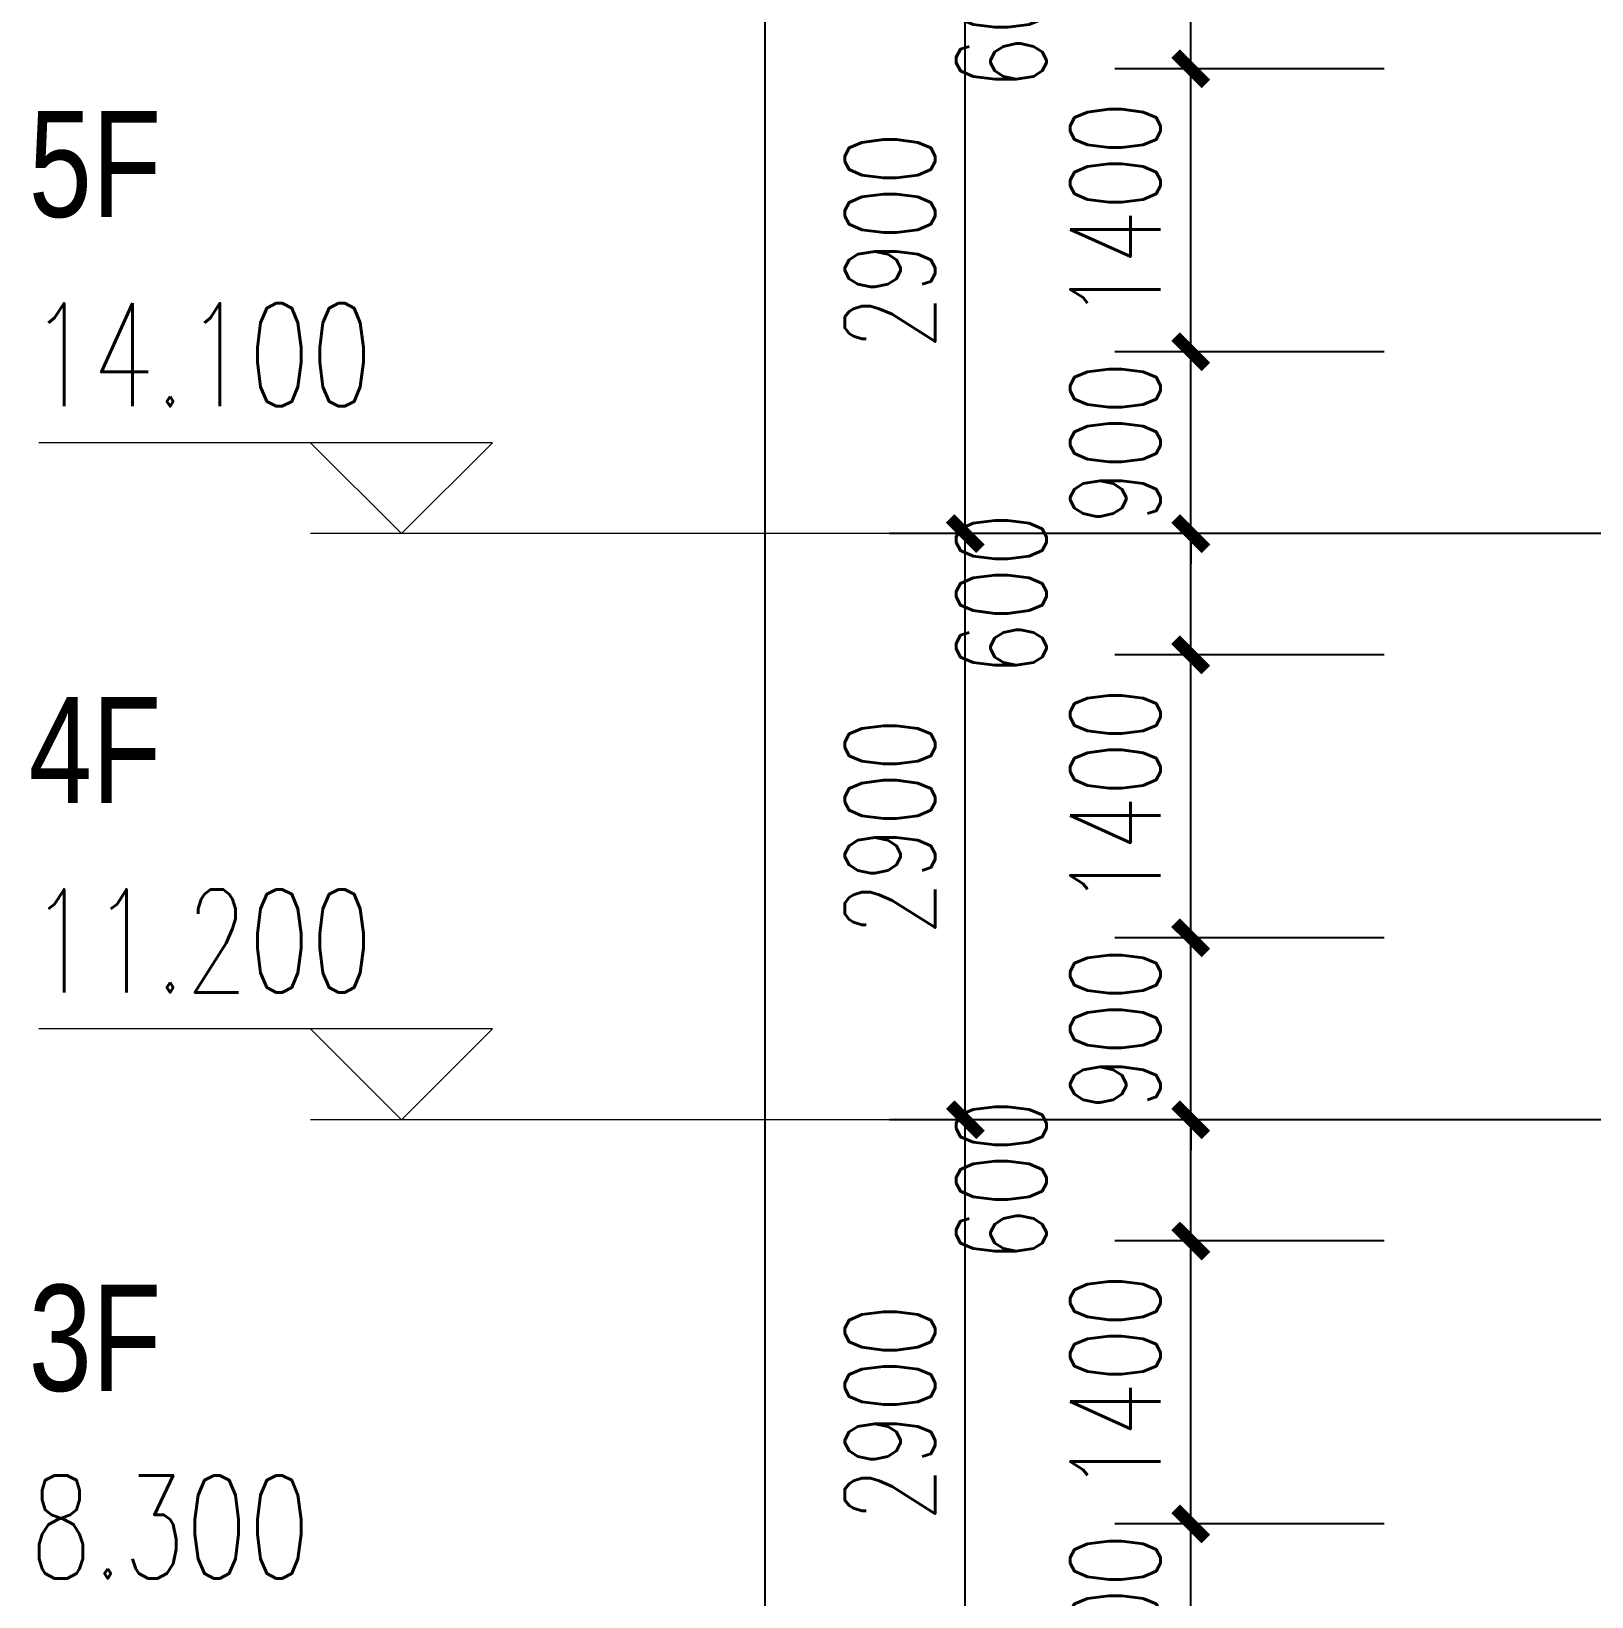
# Model space of a CAD drawing. Header units: millimetres. Extents: x 43 to 235305, y 0 to 139712.
# Drawn here: x 167 to 7887, y 21548 to 29294 of the extents above; entities that cross this region are included whole.
import ezdxf

# ---------------------------------------------------------------- set-up
doc = ezdxf.new("R2010")
doc.units = ezdxf.units.MM
doc.linetypes.add('DOTE', pattern=[2.42, 2, -0.2, 0.02, -0.2])
for name, color, linetype in [('A-AXIS', 1, 'DOTE'), ('A-AXIS-DIMS', 3, 'Continuous'), ('A-DRWD-DIMS', 144, 'Continuous'), ('A-ROOM-NAME', 255, 'Continuous'), ('AXIS', 3, 'Continuous'), ('PUB_DIM', 3, 'Continuous'), ('PUB_TEXT', 7, 'Continuous')]:
    doc.layers.add(name, color=color, linetype=linetype)
doc.styles.add('_TCH_DIM', font='SIMPLEX', dxfattribs={"bigfont": 'GBCBIG'})
doc.styles.add('_TCH_DIM_T3', font='SIMPLEX', dxfattribs={"width": 0.705882, "bigfont": 'GBCBIG'})
doc.styles.add('ZBHZ', font='zbxw.shx', dxfattribs={"width": 0.7, "bigfont": 'zbhz.shx'})
doc.dimstyles.new('_TCH_ARCH&&150', dxfattribs={"dimtxt": 446.25, "dimasz": 150, "dimexe": 375, "dimexo": 450, "dimgap": 150, "dimtad": 1, "dimdec": 0, "dimzin": 0, "dimdsep": 46, "dimtxsty": '_TCH_DIM_T3', "dimblk": 'ARCHTICK', "dimcen": 0.09, "dimclrt": 7, "dimazin": 2, "dimtfac": 1, "dimtdec": 0, "dimtix": 1, "dimtmove": 2, "dimatfit": 3, "dimfxl": 1, "dimtolj": 1, "dimtzin": 0, "dimarcsym": 0})

# ---------------------------------------------------------------- blocks, each defined once
blk = doc.blocks.new('_ArchTick')
at = {"color": 0, "linetype": 'ByBlock', "const_width": 0.4}
blk.add_lwpolyline([(-0.5, -0.5), (0.5, 0.5)], dxfattribs=at)
blk = doc.blocks.new('*D4143')
at = {"layer": 'A-AXIS-DIMS', "color": 0, "lineweight": -2, "transparency": 16777216}
for p, q in [((7310.1, 23908), (4412.8, 23908)), ((4787.8, 21008), (4787.8, 23908)), ((7310.1, 21008), (4412.8, 21008))]:
    blk.add_line(p, q, dxfattribs=at)
at = {"layer": 'Defpoints', "color": 0, "transparency": 16777216}
for p in [(4787.8, 23908), (7760.1, 23908), (7760.1, 21008)]:
    blk.add_point(p, dxfattribs=at)
at = {"layer": 'A-AXIS-DIMS', "color": 0, "lineweight": -2, "transparency": 16777216, "xscale": 150, "yscale": 150, "zscale": 150}
for p, rotation in [((4787.8, 23908), 90), ((4787.8, 21008), 270)]:
    blk.add_blockref('_ArchTick', p, dxfattribs=dict(at, rotation=rotation))
at = {"layer": 'A-AXIS-DIMS', "color": 7, "transparency": 16777216, "insert": (4414.7, 22458), "char_height": 446.25, "attachment_point": 5, "rotation": 90, "style": '_TCH_DIM_T3'}
blk.add_mtext('\\A1;2900', dxfattribs=at)
blk = doc.blocks.new('*D4144')
at = {"layer": 'A-AXIS-DIMS', "color": 0, "lineweight": -2, "transparency": 16777216}
for p, q in [((7310.1, 26808), (4412.8, 26808)), ((4787.8, 23908), (4787.8, 26808)), ((7310.1, 23908), (4412.8, 23908))]:
    blk.add_line(p, q, dxfattribs=at)
at = {"layer": 'Defpoints', "color": 0, "transparency": 16777216}
for p in [(4787.8, 26808), (7760.1, 26808), (7760.1, 23908)]:
    blk.add_point(p, dxfattribs=at)
at = {"layer": 'A-AXIS-DIMS', "color": 0, "lineweight": -2, "transparency": 16777216, "xscale": 150, "yscale": 150, "zscale": 150}
for p, rotation in [((4787.8, 26808), 90), ((4787.8, 23908), 270)]:
    blk.add_blockref('_ArchTick', p, dxfattribs=dict(at, rotation=rotation))
at = {"layer": 'A-AXIS-DIMS', "color": 7, "transparency": 16777216, "insert": (4414.7, 25358), "char_height": 446.25, "attachment_point": 5, "rotation": 90, "style": '_TCH_DIM_T3'}
blk.add_mtext('\\A1;2900', dxfattribs=at)
blk = doc.blocks.new('*D4145')
at = {"layer": 'A-AXIS-DIMS', "color": 0, "lineweight": -2, "transparency": 16777216}
for p, q in [((7310.1, 29708), (4412.8, 29708)), ((4787.8, 26808), (4787.8, 29708)), ((7310.1, 26808), (4412.8, 26808))]:
    blk.add_line(p, q, dxfattribs=at)
at = {"layer": 'Defpoints', "color": 0, "transparency": 16777216}
for p in [(4787.8, 29708), (7760.1, 29708), (7760.1, 26808)]:
    blk.add_point(p, dxfattribs=at)
at = {"layer": 'A-AXIS-DIMS', "color": 0, "lineweight": -2, "transparency": 16777216, "xscale": 150, "yscale": 150, "zscale": 150}
for p, rotation in [((4787.8, 29708), 90), ((4787.8, 26808), 270)]:
    blk.add_blockref('_ArchTick', p, dxfattribs=dict(at, rotation=rotation))
at = {"layer": 'A-AXIS-DIMS', "color": 7, "transparency": 16777216, "insert": (4414.7, 28258), "char_height": 446.25, "attachment_point": 5, "rotation": 90, "style": '_TCH_DIM_T3'}
blk.add_mtext('\\A1;2900', dxfattribs=at)
blk = doc.blocks.new('*D3812')
at = {"layer": 'Defpoints', "color": 0, "transparency": 16777216}
for p in [(3798.1, 131208), (7248.1, 131208), (7248.1, 12708)]:
    blk.add_point(p, dxfattribs=at)
at = {"layer": 'PUB_DIM', "color": 0, "lineweight": -2, "transparency": 16777216}
for p, q in [((6798.1, 131208), (3423.1, 131208)), ((3798.1, 12708), (3798.1, 131208)), ((6798.1, 12708), (3423.1, 12708))]:
    blk.add_line(p, q, dxfattribs=at)
at = {"layer": 'PUB_DIM', "color": 0, "lineweight": -2, "transparency": 16777216, "xscale": 150, "yscale": 150, "zscale": 150}
for p, rotation in [((3798.1, 131208), 90), ((3798.1, 12708), 270)]:
    blk.add_blockref('_ArchTick', p, dxfattribs=dict(at, rotation=rotation))
at = {"layer": 'PUB_DIM', "color": 7, "transparency": 16777216, "insert": (3425, 71958), "char_height": 446.25, "attachment_point": 5, "rotation": 90, "style": '_TCH_DIM_T3'}
blk.add_mtext('\\A1;118500', dxfattribs=at)
blk = doc.blocks.new('*D3818')
at = {"layer": 'A-DRWD-DIMS', "color": 0, "lineweight": -2, "transparency": 16777216}
for p, q in [((5903, 21908), (5903, 22058)), ((6860.1, 21908), (5528, 21908)), ((5903, 21008), (5903, 21908)), ((6860.1, 21008), (5528, 21008)), ((5903, 21008), (5903, 20858))]:
    blk.add_line(p, q, dxfattribs=at)
at = {"layer": 'Defpoints', "color": 0, "transparency": 16777216}
for p in [(5903, 21908), (7310.1, 21908), (7310.1, 21008)]:
    blk.add_point(p, dxfattribs=at)
at = {"layer": 'A-DRWD-DIMS', "color": 0, "lineweight": -2, "transparency": 16777216, "xscale": 150, "yscale": 150, "zscale": 150}
for p, rotation in [((5903, 21908), 270), ((5903, 21008), 90)]:
    blk.add_blockref('_ArchTick', p, dxfattribs=dict(at, rotation=rotation))
at = {"layer": 'A-DRWD-DIMS', "color": 7, "transparency": 16777216, "insert": (5529.9, 21458), "char_height": 446.25, "attachment_point": 5, "rotation": 90, "style": '_TCH_DIM_T3'}
blk.add_mtext('\\A1;900', dxfattribs=at)
blk = doc.blocks.new('*D3819')
at = {"layer": 'A-DRWD-DIMS', "color": 0, "lineweight": -2, "transparency": 16777216}
for p, q in [((6860.1, 23308), (5528, 23308)), ((5903, 21908), (5903, 23308)), ((6860.1, 21908), (5528, 21908))]:
    blk.add_line(p, q, dxfattribs=at)
at = {"layer": 'Defpoints', "color": 0, "transparency": 16777216}
for p in [(5903, 23308), (7310.1, 23308), (7310.1, 21908)]:
    blk.add_point(p, dxfattribs=at)
at = {"layer": 'A-DRWD-DIMS', "color": 0, "lineweight": -2, "transparency": 16777216, "xscale": 150, "yscale": 150, "zscale": 150}
for p, rotation in [((5903, 23308), 90), ((5903, 21908), 270)]:
    blk.add_blockref('_ArchTick', p, dxfattribs=dict(at, rotation=rotation))
at = {"layer": 'A-DRWD-DIMS', "color": 7, "transparency": 16777216, "insert": (5529.9, 22608), "char_height": 446.25, "attachment_point": 5, "rotation": 90, "style": '_TCH_DIM_T3'}
blk.add_mtext('\\A1;1400', dxfattribs=at)
blk = doc.blocks.new('*D3820')
at = {"layer": 'A-DRWD-DIMS', "color": 0, "lineweight": -2, "transparency": 16777216}
for p, q in [((6860.1, 23908), (5528, 23908)), ((5903, 23308), (5903, 23908)), ((6860.1, 23308), (5528, 23308))]:
    blk.add_line(p, q, dxfattribs=at)
at = {"layer": 'Defpoints', "color": 0, "transparency": 16777216}
for p in [(5903, 23908), (7310.1, 23908), (7310.1, 23308)]:
    blk.add_point(p, dxfattribs=at)
at = {"layer": 'A-DRWD-DIMS', "color": 0, "lineweight": -2, "transparency": 16777216, "xscale": 150, "yscale": 150, "zscale": 150}
for p, rotation in [((5903, 23908), 90), ((5903, 23308), 270)]:
    blk.add_blockref('_ArchTick', p, dxfattribs=dict(at, rotation=rotation))
at = {"layer": 'A-DRWD-DIMS', "color": 7, "transparency": 16777216, "insert": (4965.5, 23608), "char_height": 446.25, "attachment_point": 5, "rotation": 90, "style": '_TCH_DIM_T3'}
blk.add_mtext('\\A1;600', dxfattribs=at)
blk = doc.blocks.new('*D3821')
at = {"layer": 'A-DRWD-DIMS', "color": 0, "lineweight": -2, "transparency": 16777216}
for p, q in [((5903, 24808), (5903, 24958)), ((6860.1, 24808), (5528, 24808)), ((5903, 23908), (5903, 24808)), ((6860.1, 23908), (5528, 23908)), ((5903, 23908), (5903, 23758))]:
    blk.add_line(p, q, dxfattribs=at)
at = {"layer": 'Defpoints', "color": 0, "transparency": 16777216}
for p in [(5903, 24808), (7310.1, 24808), (7310.1, 23908)]:
    blk.add_point(p, dxfattribs=at)
at = {"layer": 'A-DRWD-DIMS', "color": 0, "lineweight": -2, "transparency": 16777216, "xscale": 150, "yscale": 150, "zscale": 150}
for p, rotation in [((5903, 24808), 270), ((5903, 23908), 90)]:
    blk.add_blockref('_ArchTick', p, dxfattribs=dict(at, rotation=rotation))
at = {"layer": 'A-DRWD-DIMS', "color": 7, "transparency": 16777216, "insert": (5529.9, 24358), "char_height": 446.25, "attachment_point": 5, "rotation": 90, "style": '_TCH_DIM_T3'}
blk.add_mtext('\\A1;900', dxfattribs=at)
blk = doc.blocks.new('*D3822')
at = {"layer": 'A-DRWD-DIMS', "color": 0, "lineweight": -2, "transparency": 16777216}
for p, q in [((6860.1, 26208), (5528, 26208)), ((5903, 24808), (5903, 26208)), ((6860.1, 24808), (5528, 24808))]:
    blk.add_line(p, q, dxfattribs=at)
at = {"layer": 'Defpoints', "color": 0, "transparency": 16777216}
for p in [(5903, 26208), (7310.1, 26208), (7310.1, 24808)]:
    blk.add_point(p, dxfattribs=at)
at = {"layer": 'A-DRWD-DIMS', "color": 0, "lineweight": -2, "transparency": 16777216, "xscale": 150, "yscale": 150, "zscale": 150}
for p, rotation in [((5903, 26208), 90), ((5903, 24808), 270)]:
    blk.add_blockref('_ArchTick', p, dxfattribs=dict(at, rotation=rotation))
at = {"layer": 'A-DRWD-DIMS', "color": 7, "transparency": 16777216, "insert": (5529.9, 25508), "char_height": 446.25, "attachment_point": 5, "rotation": 90, "style": '_TCH_DIM_T3'}
blk.add_mtext('\\A1;1400', dxfattribs=at)
blk = doc.blocks.new('*D3823')
at = {"layer": 'A-DRWD-DIMS', "color": 0, "lineweight": -2, "transparency": 16777216}
for p, q in [((6860.1, 26808), (5528, 26808)), ((5903, 26208), (5903, 26808)), ((6860.1, 26208), (5528, 26208))]:
    blk.add_line(p, q, dxfattribs=at)
at = {"layer": 'Defpoints', "color": 0, "transparency": 16777216}
for p in [(5903, 26808), (7310.1, 26808), (7310.1, 26208)]:
    blk.add_point(p, dxfattribs=at)
at = {"layer": 'A-DRWD-DIMS', "color": 0, "lineweight": -2, "transparency": 16777216, "xscale": 150, "yscale": 150, "zscale": 150}
for p, rotation in [((5903, 26808), 90), ((5903, 26208), 270)]:
    blk.add_blockref('_ArchTick', p, dxfattribs=dict(at, rotation=rotation))
at = {"layer": 'A-DRWD-DIMS', "color": 7, "transparency": 16777216, "insert": (4965.5, 26508), "char_height": 446.25, "attachment_point": 5, "rotation": 90, "style": '_TCH_DIM_T3'}
blk.add_mtext('\\A1;600', dxfattribs=at)
blk = doc.blocks.new('*D3824')
at = {"layer": 'A-DRWD-DIMS', "color": 0, "lineweight": -2, "transparency": 16777216}
for p, q in [((5903, 27708), (5903, 27858)), ((6860.1, 27708), (5528, 27708)), ((5903, 26808), (5903, 27708)), ((6860.1, 26808), (5528, 26808)), ((5903, 26808), (5903, 26658))]:
    blk.add_line(p, q, dxfattribs=at)
at = {"layer": 'Defpoints', "color": 0, "transparency": 16777216}
for p in [(5903, 27708), (7310.1, 27708), (7310.1, 26808)]:
    blk.add_point(p, dxfattribs=at)
at = {"layer": 'A-DRWD-DIMS', "color": 0, "lineweight": -2, "transparency": 16777216, "xscale": 150, "yscale": 150, "zscale": 150}
for p, rotation in [((5903, 27708), 270), ((5903, 26808), 90)]:
    blk.add_blockref('_ArchTick', p, dxfattribs=dict(at, rotation=rotation))
at = {"layer": 'A-DRWD-DIMS', "color": 7, "transparency": 16777216, "insert": (5529.9, 27258), "char_height": 446.25, "attachment_point": 5, "rotation": 90, "style": '_TCH_DIM_T3'}
blk.add_mtext('\\A1;900', dxfattribs=at)
blk = doc.blocks.new('*D3825')
at = {"layer": 'A-DRWD-DIMS', "color": 0, "lineweight": -2, "transparency": 16777216}
for p, q in [((6860.1, 29108), (5528, 29108)), ((5903, 27708), (5903, 29108)), ((6860.1, 27708), (5528, 27708))]:
    blk.add_line(p, q, dxfattribs=at)
at = {"layer": 'Defpoints', "color": 0, "transparency": 16777216}
for p in [(5903, 29108), (7310.1, 29108), (7310.1, 27708)]:
    blk.add_point(p, dxfattribs=at)
at = {"layer": 'A-DRWD-DIMS', "color": 0, "lineweight": -2, "transparency": 16777216, "xscale": 150, "yscale": 150, "zscale": 150}
for p, rotation in [((5903, 29108), 90), ((5903, 27708), 270)]:
    blk.add_blockref('_ArchTick', p, dxfattribs=dict(at, rotation=rotation))
at = {"layer": 'A-DRWD-DIMS', "color": 7, "transparency": 16777216, "insert": (5529.9, 28408), "char_height": 446.25, "attachment_point": 5, "rotation": 90, "style": '_TCH_DIM_T3'}
blk.add_mtext('\\A1;1400', dxfattribs=at)
blk = doc.blocks.new('*D3826')
at = {"layer": 'A-DRWD-DIMS', "color": 0, "lineweight": -2, "transparency": 16777216}
for p, q in [((6860.1, 29708), (5528, 29708)), ((5903, 29108), (5903, 29708)), ((6860.1, 29108), (5528, 29108))]:
    blk.add_line(p, q, dxfattribs=at)
at = {"layer": 'Defpoints', "color": 0, "transparency": 16777216}
for p in [(5903, 29708), (7310.1, 29708), (7310.1, 29108)]:
    blk.add_point(p, dxfattribs=at)
at = {"layer": 'A-DRWD-DIMS', "color": 0, "lineweight": -2, "transparency": 16777216, "xscale": 150, "yscale": 150, "zscale": 150}
for p, rotation in [((5903, 29708), 90), ((5903, 29108), 270)]:
    blk.add_blockref('_ArchTick', p, dxfattribs=dict(at, rotation=rotation))
at = {"layer": 'A-DRWD-DIMS', "color": 7, "transparency": 16777216, "insert": (4965.5, 29408), "char_height": 446.25, "attachment_point": 5, "rotation": 90, "style": '_TCH_DIM_T3'}
blk.add_mtext('\\A1;600', dxfattribs=at)

msp = doc.modelspace()

# ---------------------------------------------------------------- linework, layer by layer
at = {"layer": 'A-AXIS', "linetype": 'DOTE'}
for p, q in [((39673.9, 26808), (7310.1, 26808)), ((39673.9, 23908), (7310.1, 23908))]:
    msp.add_line(p, q, dxfattribs=at)
at = {"layer": 'AXIS', "lineweight": 0}
for p, q in [((2448.1, 27258), (204.1, 27258)), ((1998.1, 26808), (1548.1, 27258)), ((1998.1, 26808), (2448.1, 27258)), ((4776.7, 26808), (1548.1, 26808)), ((2448.1, 24358), (204.1, 24358)), ((1998.1, 23908), (1548.1, 24358)), ((1998.1, 23908), (2448.1, 24358)), ((4776.7, 23908), (1548.1, 23908))]:
    msp.add_line(p, q, dxfattribs=at)

# ---------------------------------------------------------------- texts
at = {"layer": 'A-ROOM-NAME', "style": 'ZBHZ', "width": 0.8}
for s, p in [('5F', (154.2, 28375)), ('4F', (154.2, 25475)), ('3F', (154.2, 22566.2))]:
    msp.add_text(s, height=525, dxfattribs=at).set_placement(p)
at = {"layer": 'PUB_TEXT', "lineweight": 0, "style": '_TCH_DIM', "width": 0.705882}
for s, p in [('14.100', (159.1, 27438)), ('11.200', (159.1, 24538)), ('8.300', (159.1, 21638))]:
    msp.add_text(s, height=510, dxfattribs=at).set_placement(p)

# ---------------------------------------------------------------- dimensions: what is measured, and where the dimension line sits
at = {"layer": 'A-AXIS-DIMS'}
for p1, p2, picture, middle in [((7760.1, 26808), (7760.1, 29708), '*D4145', (4414.7, 28258)), ((7760.1, 23908), (7760.1, 26808), '*D4144', (4414.7, 25358)), ((7760.1, 21008), (7760.1, 23908), '*D4143', (4414.7, 22458))]:
    dim = msp.add_aligned_dim(p1=p1, p2=p2, distance=2972.3, dimstyle='_TCH_ARCH&&150', dxfattribs=at)
    dim.commit()
    dim.dimension.update_dxf_attribs({"geometry": picture, "text_midpoint": middle})
at = {"layer": 'A-DRWD-DIMS'}
for base, p1, p2, picture, middle in [((5903, 29708), (7310.1, 29108), (7310.1, 29708), '*D3826', (4965.5, 29408)), ((5903, 26808), (7310.1, 26208), (7310.1, 26808), '*D3823', (4965.5, 26508)), ((5903, 23908), (7310.1, 23308), (7310.1, 23908), '*D3820', (4965.5, 23608))]:
    dim = msp.add_linear_dim(base=base, p1=p1, p2=p2, angle=90, dimstyle='_TCH_ARCH&&150', dxfattribs=at)
    dim.commit()
    dim.dimension.update_dxf_attribs({"geometry": picture, "text_midpoint": middle, "dimtype": 161})
for p1, p2, picture, middle in [((7310.1, 27708), (7310.1, 29108), '*D3825', (5529.9, 28408)), ((7310.1, 26808), (7310.1, 27708), '*D3824', (5529.9, 27258)), ((7310.1, 24808), (7310.1, 26208), '*D3822', (5529.9, 25508)), ((7310.1, 23908), (7310.1, 24808), '*D3821', (5529.9, 24358)), ((7310.1, 21908), (7310.1, 23308), '*D3819', (5529.9, 22608)), ((7310.1, 21008), (7310.1, 21908), '*D3818', (5529.9, 21458))]:
    dim = msp.add_aligned_dim(p1=p1, p2=p2, distance=1407, dimstyle='_TCH_ARCH&&150', dxfattribs=at)
    dim.commit()
    dim.dimension.update_dxf_attribs({"geometry": picture, "text_midpoint": middle})
at = {"layer": 'PUB_DIM'}
dim = msp.add_aligned_dim(p1=(7248.1, 12708), p2=(7248.1, 131208), distance=3450, dimstyle='_TCH_ARCH&&150', dxfattribs=at)
dim.commit()
dim.dimension.update_dxf_attribs({"geometry": '*D3812', "text_midpoint": (3425, 71958)})

doc.saveas('drawing.dxf')
